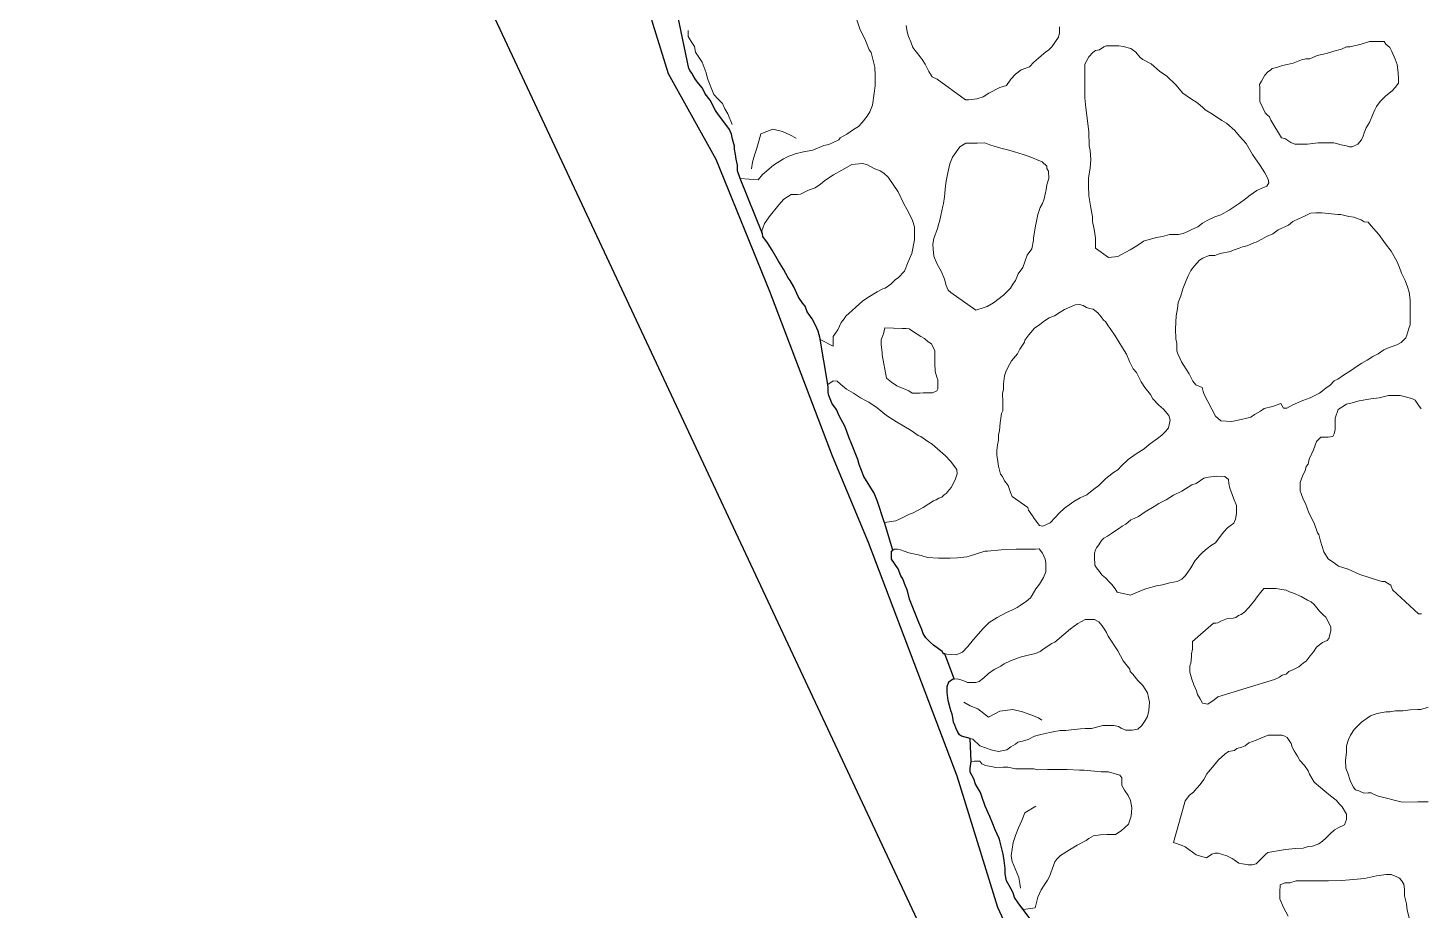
# Model space of a CAD drawing. Header units: millimetres. Extents: x -3113 to 15022, y -19591 to 4665.
# Drawn here: x -665 to 788, y -4315 to -3394 of the extents above; entities that cross this region are included whole.
import ezdxf

# ---------------------------------------------------------------- set-up
doc = ezdxf.new("R2010")
doc.units = ezdxf.units.MM
doc.header["$XCLIPFRAME"] = 2
for name, color, linetype, lineweight in [('0A-detail', 7, 'Continuous', 18), ('0A-detail-detail', 7, 'Continuous', 13), ('0T-footprint', 251, 'Continuous', 30), ('0T-walltop', 7, 'Continuous', 30)]:
    doc.layers.add(name, color=color, linetype=linetype, lineweight=lineweight)
picture_1 = doc.add_image_def('image1.tif', size_in_pixel=(6668, 8809))

msp = doc.modelspace()

# ---------------------------------------------------------------- linework, layer by layer
at = {"layer": '0A-detail'}
for points in [[(198.4, -3382.8), (202.7, -3395.3), (208.6, -3407.8), (212.5, -3417.3), (214.4, -3420.2), (218.4, -3435.6), (218.5, -3444.3), (218.6, -3454.9), (217.7, -3462.6), (215.9, -3475.2), (213.1, -3481.9), (210.2, -3486.7), (205, -3493.1), (201.1, -3497.4), (195.9, -3500.4), (189.2, -3505.2), (182, -3509.2), (180.6, -3511.1), (174.9, -3514.1), (170.1, -3516), (165.2, -3517.1), (153.7, -3522), (144, -3523.9), (135, -3525.9), (132.6, -3526.9), (128.7, -3528.3), (123, -3530.9), (112.5, -3537.7), (103.3, -3545.5), (101, -3547.4), (96.6, -3552.8), (77.9, -3551.5), (74.9, -3543.4), (74.9, -3539.6), (74.9, -3537.6), (73.8, -3531.4), (72.9, -3526.5), (71.8, -3520.8), (71.8, -3517.9), (69.8, -3510.7), (68.8, -3505.3), (66.8, -3500.5), (63.9, -3496.8), (55.1, -3485.2), (52.1, -3480.5), (46.4, -3469.9), (41.4, -3463.3), (38.4, -3457.5), (34.6, -3452.7), (31.2, -3448.4), (28.7, -3444.1), (27.3, -3441.7), (25.8, -3439.3), (24.4, -3436.9), (9.7, -3366.8)], [(410.8, -3393.4), (410.8, -3399.7), (409.9, -3404), (402.7, -3414.2), (399.4, -3417.6), (396.5, -3419.6), (391.7, -3423.5), (388.9, -3425.9), (384.1, -3430.3), (379.4, -3435.1), (370.7, -3438.1), (364.9, -3442.9), (360.2, -3447.8), (355.4, -3454.6), (348.6, -3456.6), (337.2, -3462.5), (331.4, -3466.3), (324.8, -3468.4), (316.1, -3469.4), (312.7, -3469.4), (283.1, -3448.1), (278.2, -3445.6), (276.3, -3442.8), (274.4, -3440), (270.7, -3432.3), (267.5, -3427.4), (265.6, -3424.6), (261.6, -3419.8), (257.8, -3415), (255.8, -3409.2), (253.3, -3403.6), (251.8, -3398.7), (250.8, -3392)], [(788.4, -4005.5), (785.1, -4005.6), (758.1, -3980.6), (756.4, -3975.7), (753, -3973.7), (750.3, -3972), (747, -3972), (743.7, -3970.9), (733.9, -3967.7), (724, -3964.5), (711.9, -3959.1), (702, -3955.9), (697.5, -3952.7), (690.9, -3948.3), (686.5, -3940.8), (683.1, -3929.8), (681.4, -3922.7), (679.8, -3921), (676.4, -3911.2), (670.8, -3900.3), (667.4, -3890.5), (665.1, -3886.1), (662.9, -3880.2), (661.8, -3877.4), (661.7, -3868.6), (664.5, -3860.9), (667.1, -3856.5), (668.1, -3852.1), (670.3, -3849.4), (671.4, -3844.4), (675.7, -3834.5), (678.9, -3825.7), (683.3, -3821.3), (686.5, -3821.2), (690.9, -3821.2), (695.8, -3820.7), (697.4, -3817.8), (698.5, -3813.4), (698.5, -3810.1), (698.4, -3801.4), (701.6, -3792.6), (710.3, -3787), (714.6, -3785.9), (723.4, -3783.6), (735.5, -3781.3), (744.2, -3780.2), (754.1, -3777.9), (756.8, -3777.9), (766.2, -3777.8), (778.2, -3780.9), (781.9, -3782.7), (785.4, -3788.1), (788.2, -3791.8)], [(795.2, -4201.7), (784.7, -4201.8), (768.3, -4201.9), (743.6, -4195.6), (739.2, -4194.1), (735.9, -4192.4), (732.6, -4192.4), (728.2, -4192.5), (723.2, -4190.3), (719.4, -4189.3), (717.3, -4186), (713.9, -4179.4), (711.6, -4171.7), (709.4, -4166.4), (709.3, -4158.7), (710.3, -4149.8), (710.3, -4143.2), (712.4, -4136.7), (714.2, -4132.3), (718.2, -4126.3), (719.9, -4124.6), (725.9, -4118.5), (731.9, -4114.5), (735.2, -4111.9), (737.9, -4110.8), (742.3, -4109.7), (745.5, -4109), (751.6, -4107.9), (755.4, -4107.8), (761.4, -4106.7), (769.1, -4106.6), (776.7, -4105.8), (784.4, -4105.4), (787.7, -4105.3), (795.4, -4103.1)], [(649.4, -4320.9), (644.5, -4311.8), (640.5, -4302.7), (640.5, -4295.9), (640.9, -4288.3), (645.7, -4286.2), (651, -4286.2), (657.7, -4284.2), (671.1, -4284.1), (691.4, -4283.9), (704.9, -4283.8), (717.4, -4282.7), (728.9, -4281.7), (741.5, -4278.7), (744.4, -4278.6), (751.6, -4277.6), (756.9, -4277.5), (762.6, -4279.9), (765.5, -4281.4), (767.5, -4283.7), (770, -4287.5), (770.5, -4292.9), (770.6, -4299.6), (772.6, -4308.2), (773.6, -4314.5), (775.6, -4322.7)]]:
    msp.add_lwpolyline(points, dxfattribs=at)
for points in [[(462, -3633.8), (448.5, -3624.3), (448.4, -3621.4), (448.4, -3618.5), (448.4, -3613.7), (447.3, -3606.5), (446.8, -3603.1), (445.3, -3596.3), (445.3, -3591.5), (443.3, -3580), (441.3, -3569.5), (441.2, -3558.9), (441.1, -3551.2), (442.9, -3540.5), (443.7, -3531.8), (442.7, -3522.2), (441.7, -3517.5), (441.6, -3503), (439.5, -3485.7), (438.4, -3478), (437.4, -3467.4), (437.3, -3454.8), (437.3, -3446.2), (437.2, -3438), (437.1, -3432.2), (441.4, -3424.5), (445.6, -3420.1), (448.5, -3418.1), (452.4, -3417.2), (457.2, -3414.2), (459.6, -3413.2), (465.9, -3413.1), (472.6, -3413.1), (477.4, -3414), (485.1, -3415.9), (490.4, -3419.7), (494.9, -3425.4), (497.8, -3427.3), (506.4, -3432.1), (515.2, -3439.7), (522.9, -3444.9), (532.1, -3453.9), (539.5, -3462.6), (547.3, -3468.3), (555, -3473), (560.3, -3477.4), (562.8, -3479.8), (570.5, -3484.5), (580.2, -3491.1), (585.1, -3494), (593.8, -3501.6), (598.6, -3507.3), (605.5, -3515), (612.3, -3526.5), (620.1, -3537.9), (625, -3545.6), (628.4, -3552.4), (629, -3556.2), (627, -3559.6), (621.3, -3562), (616.5, -3564), (609.8, -3568.8), (605, -3572.8), (598.3, -3577.6), (587.7, -3584.5), (579.2, -3589.4), (572.9, -3591.4), (564.8, -3595.2), (559.9, -3598.2), (555.2, -3602.1), (548, -3605.1), (544.6, -3607), (539.8, -3609), (535, -3610), (528.3, -3610.1), (525.4, -3610.1), (518.2, -3612.1), (512, -3613.1), (504.2, -3615.1), (498.5, -3617), (495.6, -3619.1), (489.9, -3622.9), (484.6, -3625.9), (471.6, -3632.8)], [(642.5, -3509.2), (631.4, -3490.7), (629.7, -3487.4), (627.6, -3485.3), (625.4, -3483.1), (623.2, -3478.7), (619.8, -3471.1), (619.8, -3468.4), (619.7, -3462.3), (619.7, -3456.3), (619.6, -3453.5), (621.4, -3450.2), (625, -3443.7), (628.2, -3440.4), (630.9, -3438.7), (632.6, -3437), (637, -3435.9), (643.5, -3433.6), (648.4, -3432.5), (654.5, -3431.3), (663.2, -3427.9), (667.6, -3426.8), (672, -3426.8), (679.7, -3423.4), (689.4, -3421.1), (697.1, -3418.9), (704.8, -3416.7), (710.3, -3414.4), (714, -3414.4), (725.6, -3411.6), (734.3, -3408.7), (745.2, -3408.6), (749.6, -3408.6), (751.3, -3411.3), (755.2, -3415.1), (757.4, -3419), (760.8, -3427.1), (763, -3432.5), (764.2, -3441.3), (764.3, -3447.4), (764.3, -3452.2), (761.1, -3456.7), (757.8, -3460), (751.2, -3465.5), (745.2, -3471.1), (741.4, -3476.5), (739.8, -3479.9), (737.2, -3485.4), (734, -3493.1), (730.7, -3498.6), (728.6, -3504.1), (727.5, -3507.4), (725.9, -3511.3), (722.1, -3515.7), (716, -3518.5), (713.3, -3518.5), (710.1, -3517.4), (704.6, -3516.4), (696.9, -3514.2), (687, -3514.3), (680.5, -3514.4), (675, -3515.1), (669.5, -3515.6), (664, -3515.6), (656.3, -3515.7), (652, -3514.1), (645.8, -3509.8)], [(323.7, -3689), (297.6, -3670.5), (294.8, -3668.1), (292.7, -3663.3), (290.8, -3656.5), (287.8, -3648.8), (282.9, -3640.2), (279.9, -3632.5), (279, -3625.3), (278.9, -3620), (279.8, -3614.3), (283.6, -3603.6), (286.4, -3593.5), (287.2, -3590.1), (289.1, -3580.4), (290, -3577.5), (291, -3570.8), (291.8, -3559.2), (292.7, -3554.4), (294.5, -3545.8), (296.5, -3536.1), (299.2, -3529.3), (306.9, -3518.7), (313.1, -3514.7), (319.4, -3514.7), (325.1, -3514.6), (332.9, -3514.5), (338.1, -3516.4), (347.3, -3519.2), (351.2, -3520.2), (357.9, -3522), (363.8, -3523.9), (372.9, -3526.7), (379.2, -3528.6), (392.7, -3534.2), (397.6, -3538.6), (397.6, -3541), (399.5, -3543.8), (399.6, -3551.5), (397.8, -3558.3), (396.8, -3563.1), (395, -3572.8), (393.1, -3577.6), (390.8, -3581.9), (388.4, -3589.1), (387.5, -3592.5), (386.5, -3597.9), (385.7, -3600.8), (384.7, -3607.5), (383.9, -3613.3), (383.9, -3615.8), (382, -3624.9), (377.2, -3631.6), (372.5, -3644.3), (367.8, -3651), (365, -3657.8), (362.1, -3661.7), (359.7, -3666), (357.4, -3668.4), (352.6, -3673.4), (342.1, -3681.2), (335.3, -3685), (332.4, -3686)], [(174.9, -3726.5), (161.3, -3719.4), (160.3, -3714.5), (159.2, -3710.7), (156.3, -3704.5), (152.9, -3697.8), (147.6, -3690.6), (145.6, -3684.8), (143, -3682), (138.7, -3675.3), (133.8, -3664.7), (129.9, -3658), (127.9, -3655.1), (123, -3646), (117.9, -3637.9), (111.3, -3626.3), (106.4, -3618.7), (101.5, -3612), (100.5, -3606.2), (101.5, -3603.3), (103.3, -3598.5), (104.8, -3596.1), (108.1, -3591.7), (118, -3579.2), (123.4, -3573.2), (131, -3568.4), (134.8, -3568.3), (137.7, -3568.3), (140.6, -3568), (149.2, -3563.9), (156, -3561.4), (161.7, -3557.5), (166, -3553.6), (175.2, -3547.8), (183.7, -3542.9), (194.3, -3537), (204.9, -3535.9), (209.8, -3536.9), (218.4, -3541.6), (223.7, -3543.4), (227.6, -3545.9), (232, -3550.2), (237.9, -3558.8), (242.7, -3565.5), (248.6, -3577.9), (251.6, -3583.7), (256, -3592.3), (257.5, -3595.2), (259.5, -3601.9), (259.5, -3607.7), (259.6, -3615.4), (256.8, -3629.8), (253, -3638.6), (249.3, -3648.2), (242.5, -3655.1), (239.8, -3657), (234.9, -3661.8), (229.2, -3665.8), (226.7, -3666.7), (220.6, -3669.7), (211, -3675.5), (205.3, -3679.5), (198.5, -3685.8), (194.7, -3689.2), (188, -3695.1), (186.1, -3698), (183.3, -3701.8), (179.5, -3709.5), (174.8, -3716.4), (174.8, -3718.8)], [(573.7, -3799.5), (561.6, -3777), (560.6, -3773.6), (559.6, -3769.4), (552.9, -3766.9), (549.9, -3763.1), (546, -3755.4), (543, -3750.5), (538.1, -3742.9), (536.2, -3739.1), (534.3, -3734.3), (533.2, -3731.4), (533.2, -3723.7), (532.1, -3718.9), (532, -3708.3), (532.4, -3694.8), (533.8, -3687.1), (534.7, -3680.8), (537.5, -3674.1), (539.4, -3666.8), (542.9, -3658.1), (545, -3653.2), (547.9, -3647.5), (551.7, -3642.7), (557, -3636.8), (560.3, -3634.8), (567, -3631.9), (572.8, -3631.9), (578.5, -3629.8), (589.1, -3627.8), (593, -3625.9), (598.3, -3624.3), (601.7, -3622.9), (606.5, -3621.9), (613.6, -3618.5), (616, -3618), (621.8, -3615), (626.6, -3612.1), (633.3, -3609.1), (639, -3605.2), (649.6, -3600.3), (654.3, -3596.4), (660.1, -3593.5), (666.4, -3591), (672.6, -3587.6), (678.3, -3587.5), (684.6, -3587.5), (701, -3589.2), (704.4, -3589.2), (712.6, -3591.1), (717.9, -3592), (722.2, -3593.8), (725.6, -3594.8), (728.5, -3596.7), (732.8, -3597.1), (735.8, -3601), (744, -3610), (750.9, -3619.7), (756.8, -3627.3), (762.6, -3637.9), (765.6, -3644.5), (767.6, -3650.3), (771.5, -3658), (773.9, -3664.7), (775.5, -3670), (776.5, -3678.1), (776.5, -3681), (776.5, -3686.3), (776.6, -3693.5), (776.6, -3697.4), (776.7, -3704.1), (775.1, -3708), (773, -3714.8), (772, -3717.7), (767.3, -3722.5), (762.8, -3725.2), (755.7, -3727.5), (752.8, -3728.4), (749, -3730.4), (743.3, -3734.3), (737.5, -3737.3), (731.7, -3741.1), (726.1, -3744.1), (720.3, -3748), (715.4, -3751.5), (706.9, -3756.8), (701.1, -3760.7), (697.3, -3762.6), (693, -3767.1), (688.7, -3770.4), (681.9, -3775.4), (672.4, -3780.3), (664.7, -3783.2), (654.2, -3787.6), (647.9, -3791.1), (644.6, -3791.1), (641.6, -3786.3), (633, -3789.2), (624.4, -3791.3), (620.5, -3794.2), (614.2, -3797.6), (610.5, -3800.5), (606.1, -3801.6), (600.4, -3803), (590.7, -3805.1), (579.1, -3804.2)], [(427.3, -3683.2), (431.7, -3683.1), (435.5, -3684.1), (438.9, -3686), (442.3, -3687), (446.1, -3687.9), (451, -3691.8), (454.4, -3696), (456.8, -3699.3), (458.8, -3700.8), (461.7, -3705.1), (463.6, -3708), (469, -3715.6), (476.4, -3728), (480.8, -3734.8), (483.9, -3742.5), (487.6, -3750.1), (491, -3753.9), (495.9, -3763.6), (499.9, -3769.7), (505.8, -3777), (508.2, -3781.3), (514.4, -3787.9), (519.4, -3792.3), (524.8, -3798.9), (526.2, -3803.7), (524.4, -3811.5), (521.5, -3815.3), (517.6, -3819.2), (512.9, -3822.6), (508.1, -3826.1), (504.2, -3829), (499.2, -3833.5), (490.8, -3838.7), (482.3, -3844.6), (475.5, -3851.4), (471.8, -3855.3), (467, -3858.2), (462.2, -3862.1), (459.2, -3864.6), (451.7, -3871.9), (446.8, -3875.7), (439.2, -3881.6), (432.5, -3884.5), (425.9, -3888.4), (416.2, -3895.3), (410.5, -3900.6), (406.2, -3905), (401, -3910.8), (393.3, -3914.3), (389.9, -3913.3), (384.5, -3906.2), (382.6, -3903.3), (378.6, -3897.5), (377.7, -3894.7), (361.5, -3883.3), (359.7, -3878.9), (357.3, -3871.7), (353.4, -3867), (351.4, -3862.2), (349.4, -3859.8), (347.4, -3851.6), (346.5, -3846.7), (345.4, -3840), (345.4, -3835.2), (346.3, -3829.4), (347.2, -3824.6), (347.1, -3818.8), (348.1, -3814.5), (348.9, -3806.3), (350.3, -3796.7), (351.7, -3793.8), (351.6, -3785.1), (351.5, -3775.5), (352.5, -3771.6), (352.4, -3765.8), (353.4, -3757.2), (355.2, -3752.2), (359, -3745), (360.9, -3741.6), (367.1, -3734.3), (369.4, -3729.5), (374.2, -3722.3), (374.8, -3720.1), (379, -3714.5), (384.7, -3707.7), (390.4, -3703.8), (395.2, -3699.9), (400, -3696.9), (405.7, -3694.7), (411.5, -3691.1), (416.2, -3688.2), (424.9, -3684.2)], [(230.5, -3759.7), (226, -3735.6), (225.9, -3733.2), (224.9, -3725), (224.8, -3719.7), (227.2, -3713.5), (228.6, -3707.2), (246.9, -3708), (250.8, -3708), (254.1, -3708.5), (257.5, -3710.8), (266.3, -3716.4), (270.1, -3718.4), (273.9, -3721.8), (277.4, -3724.1), (280.8, -3731.3), (280.9, -3734.6), (280.9, -3740.4), (280.9, -3744.3), (281, -3753), (283, -3758.7), (284, -3761.6), (284.1, -3770.8), (282.8, -3772.9), (278.3, -3775.1), (275.9, -3775.2), (272.5, -3775.2), (268.7, -3775.2), (264.8, -3775.3), (260, -3775.3), (257.1, -3775.3), (253.7, -3773), (243.6, -3768.8), (241.2, -3767.8), (235.8, -3763.9)], [(227.5, -3908.5), (221.2, -3888.4), (217.7, -3879.7), (206.9, -3862.5), (202, -3850), (200.5, -3844.7), (194.1, -3828.9), (191.1, -3821.2), (189.1, -3815.4), (187.1, -3809.7), (181.2, -3799.1), (178.3, -3792.4), (173.9, -3786.7), (170.4, -3778), (169.5, -3774.7), (169.5, -3769.4), (169.4, -3766.5), (174.7, -3762.6), (179, -3763), (182.4, -3765.9), (188.7, -3771.2), (191.1, -3772.5), (195.9, -3775.4), (203.2, -3780.2), (208.6, -3783), (211.9, -3784.9), (220.7, -3790.6), (230.4, -3798.7), (241, -3805.4), (256.1, -3814.3), (263.3, -3819.6), (266.2, -3820.6), (273.5, -3825.8), (277.9, -3828.6), (292.1, -3840.8), (297.3, -3846.3), (303.6, -3854.9), (304.2, -3859.7), (302.2, -3866), (298, -3873.8), (292.8, -3880), (290.4, -3881.5), (288, -3884), (285.1, -3884.9), (282.2, -3886.8), (279.3, -3887.8), (274.6, -3890.8), (268.8, -3894.7), (257.4, -3900.5), (254.5, -3901.6), (244.8, -3906.4), (240, -3908.5), (228.4, -3910.5)], [(484.9, -3986.2), (471, -3982.9), (469, -3979.6), (465.5, -3974.9), (463.2, -3972.9), (458.8, -3968.1), (455.4, -3965.2), (453.9, -3963.4), (452.5, -3961.4), (449.6, -3957.6), (447.6, -3954.7), (447.5, -3946), (447.4, -3942.2), (448.4, -3938.8), (449.4, -3936.9), (452, -3933.5), (454.5, -3929.2), (457, -3926.7), (460.8, -3924.7), (465.1, -3921.9), (468.4, -3919.4), (472.3, -3916.9), (476.1, -3914), (480, -3912), (485.2, -3907.7), (488.6, -3906.1), (493.4, -3904.2), (500.1, -3899.3), (509.7, -3893.5), (514.5, -3890.5), (522.1, -3886.6), (529.8, -3881.8), (538.5, -3877.8), (549, -3871), (553.3, -3869.5), (561.4, -3864.1), (566.2, -3863.1), (574.9, -3862.1), (583.2, -3862.3), (587, -3865.4), (587.5, -3869.6), (588.5, -3874.4), (589.5, -3877.3), (592.4, -3885), (595.4, -3892.7), (595.5, -3898.5), (595.5, -3900.9), (594.5, -3906.7), (592.7, -3911), (588.9, -3913.9), (586, -3915.9), (582.4, -3920.1), (579.3, -3923.6), (573.6, -3931.4), (569.5, -3934), (565, -3937.3), (560.2, -3941.2), (557.4, -3944.1), (552.5, -3950), (547.8, -3957.7), (542.1, -3965.5), (538.3, -3969.3), (533.5, -3971.9), (525.8, -3973.3), (518.1, -3975.3), (511.9, -3976.3), (501.8, -3979.3), (496.9, -3980.8)], [(288.5, -4044.8), (279.3, -4038.1), (275.9, -4035.3), (271.3, -4030.5), (268.6, -4026.2), (267.1, -4021.9), (264.1, -4014.7), (259.2, -4002.6), (254.3, -3990.2), (252.3, -3981.6), (249.3, -3973.8), (247.4, -3969), (245.4, -3966.1), (242.5, -3958.5), (235.6, -3948.4), (235.5, -3940.2), (238.4, -3938.3), (241.8, -3938.3), (245.1, -3938.7), (249, -3940.1), (253.8, -3942.1), (266.4, -3944.8), (273.2, -3946.7), (284.7, -3947.5), (291, -3947.4), (296.8, -3947.4), (304.5, -3947.3), (314.1, -3946.3), (316.5, -3945.3), (332.8, -3940.4), (335.7, -3940.3), (350.1, -3938.8), (365.6, -3938.2), (374.2, -3938.1), (385.8, -3938), (389.6, -3937.9), (393, -3942.2), (396, -3948.5), (396.5, -3952.3), (396.6, -3957.1), (396.6, -3961.9), (394.3, -3967.8), (389.9, -3974.5), (386.2, -3979.4), (382.3, -3986.1), (380.5, -3989), (376.6, -3992.5), (369.9, -3996.8), (366.6, -3998.9), (361.3, -4001.7), (355.6, -4004.3), (345.9, -4009.5), (337.4, -4014.5), (331.1, -4020.8), (321.1, -4032.5), (315.4, -4039.7), (309.7, -4045.6), (303, -4048.5), (293.3, -4047.6), (290, -4047.2)], [(549.5, -4034.3), (571.4, -4015.3), (573.8, -4015.3), (576, -4015), (579.2, -4013.2), (582.7, -4012), (585.9, -4010.3), (592.1, -4010.2), (594.6, -4009.3), (597.4, -4007.3), (600.2, -4006.3), (604.1, -4003.4), (608, -3999.5), (613.6, -3992.7), (617, -3987.9), (620.7, -3983.1), (624.1, -3979.1), (632.8, -3979), (636.7, -3979), (640.5, -3980), (647.3, -3980.8), (650.6, -3982.8), (654.9, -3984.1), (662.8, -3987.5), (669.5, -3991.2), (673.4, -3993.2), (676.3, -3996), (682.1, -4002.7), (686, -4006.5), (688.5, -4008.9), (693.8, -4019), (693.9, -4023.3), (691.8, -4031.2), (690.1, -4033.4), (685.3, -4035.5), (679, -4040.3), (675.8, -4045.2), (672.4, -4049.5), (668.2, -4054.8), (665.3, -4056.7), (660.5, -4060.7), (654.8, -4063.6), (650, -4065.6), (647.1, -4068.5), (643.2, -4069.6), (640.3, -4071.5), (635, -4073.9), (576, -4092.3), (572.1, -4095.2), (565.5, -4099.7), (560, -4098.9), (557.7, -4094.3), (554.8, -4089.6), (553.7, -4085.8), (550.8, -4079.5), (548.8, -4073.8), (546.9, -4066.5), (546.8, -4059.8), (547.8, -4056.9), (548.6, -4050.6), (548.6, -4047.2), (549.6, -4042.4), (549.5, -4036.6)], [(320.5, -4136.3), (308.6, -4133.3), (306.7, -4131.8), (304.6, -4128.4), (302.7, -4124.6), (301.8, -4121.7), (300.2, -4118.4), (299.7, -4113.6), (298.8, -4110.2), (297.7, -4107.3), (296.7, -4104), (294.7, -4095.8), (293.7, -4087.6), (293.6, -4081.3), (295.6, -4076.5), (299.3, -4073.6), (304.1, -4073.5), (308, -4074.5), (310.9, -4075.5), (314.8, -4077.3), (317.7, -4077.3), (323.5, -4077.2), (326.9, -4076.2), (332.1, -4072.4), (336.9, -4067.9), (342.6, -4063.6), (349.8, -4060.1), (353.2, -4057.7), (359.9, -4054.7), (369.9, -4050.8), (378.1, -4048.7), (385.8, -4046.8), (390.6, -4044.8), (394.9, -4041.9), (403, -4036.5), (406, -4035.1), (415.5, -4027.3), (422.2, -4021.4), (429.8, -4015.6), (437.5, -4011.6), (442.8, -4011.6), (447.2, -4011.5), (452, -4014.1), (455.3, -4018.2), (458.3, -4022.1), (459.8, -4024.9), (461.7, -4028.8), (471.6, -4044.1), (477.4, -4054.7), (484.2, -4063.3), (484.7, -4065.7), (487.2, -4068.6), (492.7, -4075), (497.9, -4080.5), (502.8, -4088.1), (504.8, -4097.7), (503.9, -4106.4), (502.5, -4112.7), (500.1, -4117), (496.8, -4121.9), (492.5, -4125.8), (486.7, -4126.8), (482.9, -4126.8), (480, -4126.8), (475.2, -4125), (472.3, -4123.1), (467.4, -4122.1), (463.1, -4122.2), (459.7, -4122.2), (455.9, -4122.2), (451, -4123.3), (444.3, -4125.3), (437.6, -4125.3), (432.8, -4125.4), (423.1, -4126.4), (417.4, -4127.4), (411.6, -4127.4), (404.3, -4128.5), (400.9, -4129.5), (391.4, -4131.5), (384.7, -4133.1), (378, -4136.5), (372.2, -4138.4), (367.4, -4139.4), (364.9, -4141.4), (360.2, -4144.3), (355.9, -4147.3), (347.2, -4149.2), (339.5, -4147.4), (327.9, -4143.2)], [(529.7, -4244), (540.9, -4204.4), (541.8, -4200.5), (546.5, -4194.7), (550.6, -4191.7), (551.9, -4189.8), (554.2, -4187.4), (557.5, -4183.5), (561.4, -4178.2), (564.6, -4172.4), (566.1, -4170.5), (570.4, -4165.6), (573.7, -4161.7), (576.6, -4157.9), (583.2, -4151.9), (587.1, -4149.1), (593.3, -4148), (595.8, -4146.1), (601, -4144.5), (604.4, -4143.1), (608.2, -4140.2), (615.9, -4137.2), (620.7, -4135.3), (628.4, -4132.3), (635.1, -4132.2), (642.9, -4132.2), (645.8, -4133), (648.2, -4134.5), (652.5, -4140.8), (653.6, -4144.6), (655.5, -4148.4), (657.4, -4151.2), (658.9, -4154.2), (661.4, -4158.5), (666.3, -4163.7), (670.1, -4169.5), (671.6, -4172.8), (676.5, -4181), (682.9, -4186.7), (687.7, -4190.5), (693.5, -4195.3), (699.3, -4200), (703.2, -4204.3), (705.6, -4206.7), (710, -4214.4), (710.1, -4220.2), (708.2, -4225.5), (701.5, -4228.9), (697.7, -4230.9), (692.9, -4235.3), (688.5, -4239.6), (685.3, -4242.6), (681.4, -4245.5), (674.7, -4248), (670.3, -4248.4), (665, -4250), (656.9, -4250.5), (653.5, -4250.6), (646.4, -4251.5), (638.2, -4252.6), (634.3, -4253.6), (628.1, -4254.6), (625.7, -4256.5), (621.8, -4260.5), (616.1, -4266.3), (611.8, -4267.2), (607.5, -4267.3), (601.7, -4266.4), (597.8, -4265.5), (592.9, -4262), (591, -4260.7), (585.2, -4257.9), (576.5, -4255.1), (573.1, -4255.1), (569.8, -4256.1), (564, -4260), (560.2, -4259.1), (553.4, -4256.8), (541.8, -4248.7), (538.8, -4247.3)], [(385.3, -4312.2), (373.3, -4313.8), (370.6, -4310.9), (367.9, -4307.1), (364, -4301.3), (362.5, -4296.6), (358.2, -4288.8), (355.6, -4284.1), (354.2, -4276.9), (354.1, -4271.1), (353, -4262.9), (352.1, -4256.2), (348.6, -4242.2), (348, -4239.8), (343.7, -4230.8), (341.2, -4224.5), (338.2, -4216.8), (333.3, -4206.3), (329.8, -4196.2), (328.4, -4191.8), (323.4, -4183.1), (321.5, -4177.5), (317.6, -4170.7), (317.6, -4166.9), (318.7, -4159.5), (322.3, -4159.2), (324.7, -4159.1), (327.6, -4159.1), (330, -4162), (333.8, -4163.9), (339.7, -4164.7), (344.5, -4165.7), (352.2, -4165.6), (357.1, -4165.5), (364.8, -4167.4), (370.6, -4167.3), (376.8, -4167.3), (384, -4167.2), (387.9, -4168.2), (398.5, -4168.1), (410, -4168), (418.7, -4167.9), (431.7, -4168.8), (436.5, -4168.7), (454.4, -4170.5), (462.1, -4170.4), (473.6, -4173.7), (475.7, -4176.6), (475.7, -4180.9), (475.7, -4184.7), (478.6, -4189.5), (482.5, -4195.2), (485, -4200.1), (486.4, -4207.8), (485.6, -4216.5), (482.8, -4225.1), (475.2, -4231.9), (469.4, -4235.8), (460.2, -4235.9), (453.5, -4236), (446.3, -4237), (441.5, -4239.9), (438.7, -4241.9), (429.1, -4246.8), (421.3, -4251.7), (411.8, -4257.6), (408, -4261.4), (406.1, -4264.3), (403.2, -4272), (400.5, -4279.4), (398.5, -4283.2), (394.7, -4288.5), (391.9, -4293.3), (388.1, -4301.1)]]:
    msp.add_lwpolyline(points, close=True, dxfattribs=at)
at = {"layer": '0A-detail-detail'}
for points in [[(23.4, -3397.2), (23.4, -3403.6), (26.8, -3408.8), (30.1, -3413.9), (31.3, -3419.9), (38, -3430.1), (42.5, -3441.3), (43.7, -3447.3), (50.4, -3464), (54.9, -3468.7), (59.4, -3473.4), (61.7, -3478.9), (65, -3484), (69.6, -3495.2)], [(136.3, -3509.6), (129.6, -3505.9), (121.8, -3502.6), (111.7, -3500.1), (99.5, -3505.1), (97.3, -3512.5), (95.1, -3519.9), (92.9, -3527.2), (90.7, -3534.6), (89.6, -3541.5)], [(311, -4097.7), (317.7, -4101.5), (325.6, -4104.8), (336.8, -4113.2), (348.6, -4107.2), (362.2, -4105.5), (372.2, -4107.9), (381.1, -4110.8), (389, -4114.1), (392.5, -4116.6)], [(386, -4206.1), (374.7, -4213.3), (371.4, -4221.1), (368.1, -4228.9), (364.8, -4236.8), (362.6, -4244.1), (360.4, -4258), (361.5, -4264), (368.3, -4280.7), (369.4, -4286.7), (370.1, -4291.7)]]:
    msp.add_lwpolyline(points, dxfattribs=at)
at = {"layer": '0T-footprint'}
msp.add_lwpolyline([(601, -4948.9), (503.5, -4672.8), (476.5, -4585.5), (425.2, -4482.5), (346.6, -4311.8), (304.1, -4174.8), (211.5, -3931.3), (174.1, -3841.3), (108.6, -3669.3), (52.9, -3531.7), (2.9, -3442.5), (-12.8, -3390.8), (-39.8, -3298.8), (-127.1, -3041.9)], dxfattribs=at)
at = {"layer": '0T-walltop'}
msp.add_lwpolyline([(392.5, -4340.1), (371.9, -4312.4), (370.6, -4310.9), (367.9, -4307.1), (364, -4301.3), (362.5, -4296.6), (358.2, -4288.8), (355.6, -4284.1), (354.2, -4276.9), (354.1, -4271.1), (353, -4262.9), (352.1, -4256.2), (348.6, -4242.2), (348, -4239.8), (343.7, -4230.8), (341.2, -4224.5), (338.2, -4216.8), (333.3, -4206.3), (329.8, -4196.2), (328.4, -4191.8), (323.4, -4183.1), (321.5, -4177.5), (317.6, -4170.7), (317.6, -4166.9), (318.7, -4159.5), (317.7, -4135.6), (308.6, -4133.3), (306.7, -4131.8), (304.6, -4128.4), (302.7, -4124.6), (301.8, -4121.7), (300.2, -4118.4), (299.7, -4113.6), (298.8, -4110.2), (297.7, -4107.3), (296.7, -4104), (294.7, -4095.8), (293.7, -4087.6), (293.6, -4081.3), (295.6, -4076.5), (299.3, -4073.6), (301, -4073.5), (291.3, -4047.4), (290, -4047.2), (288.5, -4044.8), (279.3, -4038.1), (275.9, -4035.3), (271.3, -4030.5), (268.6, -4026.2), (267.1, -4021.9), (264.1, -4014.7), (259.2, -4002.6), (254.3, -3990.2), (252.3, -3981.6), (249.3, -3973.8), (247.4, -3969), (245.4, -3966.1), (242.5, -3958.5), (235.6, -3948.4), (235.5, -3940.2), (237, -3939.3), (228.4, -3910.5), (227.5, -3908.5), (221.2, -3888.4), (217.7, -3879.7), (206.9, -3862.5), (202, -3850), (200.5, -3844.7), (194.1, -3828.9), (191.1, -3821.2), (189.1, -3815.4), (187.1, -3809.7), (181.2, -3799.1), (178.3, -3792.4), (173.9, -3786.7), (170.4, -3778), (169.5, -3774.7), (169.5, -3769.4), (169.4, -3766.5), (160.8, -3717), (160.3, -3714.5), (159.2, -3710.7), (156.3, -3704.5), (152.9, -3697.8), (147.6, -3690.6), (145.6, -3684.8), (143, -3682), (138.7, -3675.3), (133.8, -3664.7), (129.9, -3658), (127.9, -3655.1), (123, -3646), (117.9, -3637.9), (111.3, -3626.3), (106.4, -3618.7), (101.5, -3612), (101, -3609.1), (77.9, -3551.5), (74.9, -3543.4), (74.9, -3539.6), (74.9, -3537.6), (73.8, -3531.4), (72.9, -3526.5), (71.8, -3520.8), (71.8, -3517.9), (69.8, -3510.7), (68.8, -3505.3), (66.8, -3500.5), (63.9, -3496.8), (55.1, -3485.2), (52.1, -3480.5), (46.4, -3469.9), (41.4, -3463.3), (38.4, -3457.5), (34.6, -3452.7), (31.2, -3448.4), (28.7, -3444.1), (27.3, -3441.7), (25.8, -3439.3), (24.4, -3436.9), (9.7, -3366.8)], dxfattribs=at)

# ---------------------------------------------------------------- pictures from other files: only their frames are drawn
image = msp.add_image(picture_1, insert=(4548.8, 3178.5), size_in_units=(6667, 8807.6), rotation=-180)
image.set_boundary_path([(2179.18, 8808.5), (-0.5, 3859.02), (791.07, 3508.7), (-0.5, 1607.6), (-0.5, 1607.6), (3674.99, -0.5), (6667.5, 6386.38), (6667.5, 7108.85), (2641.04, 8808.5), (2179.18, 8808.5)])

doc.saveas('drawing.dxf')
